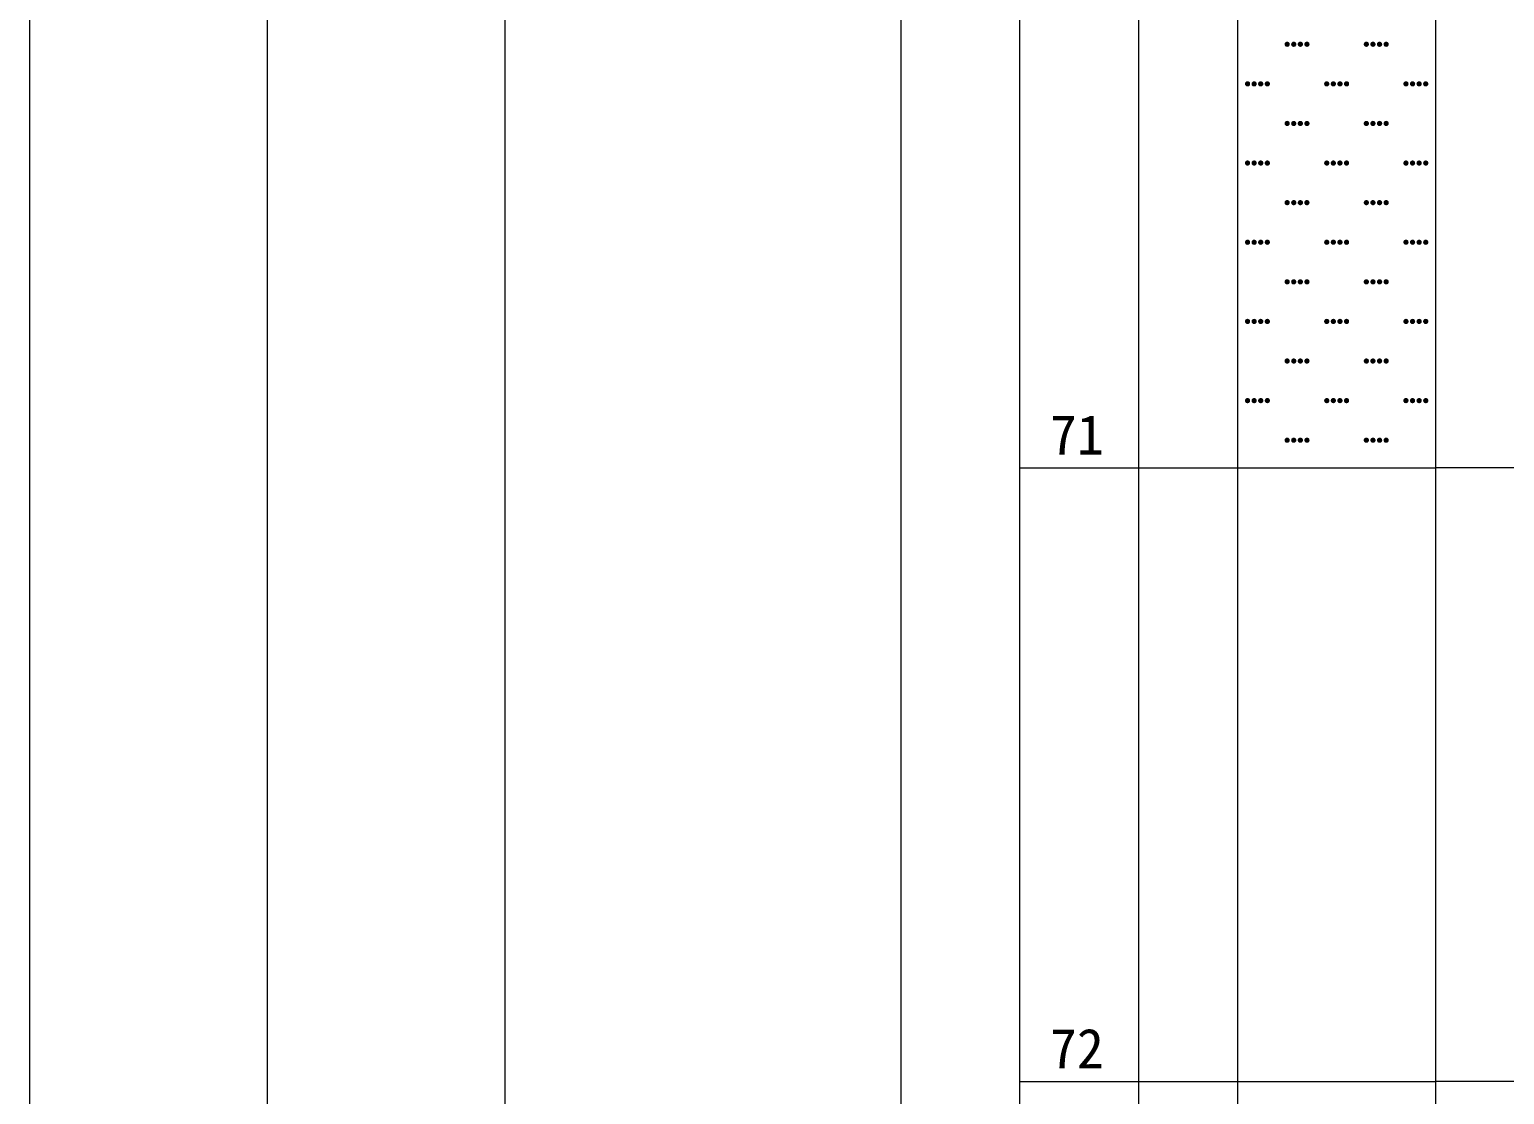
# Model space of a CAD drawing. Header units: inches. Extents: x -27 to 109, y -598 to 26.
# Drawn here: x 5.88 to 20.78, y -327.45 to -316.69 of the extents above; entities that cross this region are included whole.
import ezdxf

# ---------------------------------------------------------------- set-up
doc = ezdxf.new("R2010")
doc.units = ezdxf.units.IN
doc.header["$MEASUREMENT"] = 0
doc.layers.get('0').update_dxf_attribs({"lineweight": 0})
doc.styles.add('宋体', font='')
doc.styles.get('宋体').set_extended_font_data('宋体')

# ---------------------------------------------------------------- blocks, each defined once
blk = doc.blocks.new('lr_block_59')
at = {"true_color": 0x000000}
for points in [[(18.61, -316.843), (18.611, -316.836), (18.61, -316.829), (18.608, -316.822), (18.604, -316.817), (18.598, -316.813), (18.592, -316.81), (18.585, -316.809), (18.578, -316.81), (18.571, -316.813), (18.566, -316.817), (18.562, -316.822), (18.559, -316.829), (18.558, -316.836), (18.559, -316.843), (18.562, -316.849), (18.566, -316.854), (18.571, -316.859), (18.578, -316.861), (18.585, -316.862), (18.592, -316.861), (18.598, -316.859), (18.604, -316.854), (18.608, -316.849)], [(18.677, -316.843), (18.678, -316.836), (18.677, -316.829), (18.674, -316.822), (18.67, -316.817), (18.665, -316.813), (18.658, -316.81), (18.651, -316.809), (18.644, -316.81), (18.638, -316.813), (18.633, -316.817), (18.628, -316.822), (18.626, -316.829), (18.625, -316.836), (18.626, -316.843), (18.628, -316.849), (18.633, -316.854), (18.638, -316.859), (18.644, -316.861), (18.651, -316.862), (18.658, -316.861), (18.665, -316.859), (18.67, -316.854), (18.674, -316.849)], [(18.744, -316.843), (18.745, -316.836), (18.744, -316.829), (18.741, -316.822), (18.737, -316.817), (18.731, -316.813), (18.725, -316.81), (18.718, -316.809), (18.711, -316.81), (18.705, -316.813), (18.699, -316.817), (18.695, -316.822), (18.692, -316.829), (18.691, -316.836), (18.692, -316.843), (18.695, -316.849), (18.699, -316.854), (18.705, -316.859), (18.711, -316.861), (18.718, -316.862), (18.725, -316.861), (18.731, -316.859), (18.737, -316.854), (18.741, -316.849)], [(18.81, -316.843), (18.811, -316.836), (18.81, -316.829), (18.808, -316.822), (18.804, -316.817), (18.798, -316.813), (18.792, -316.81), (18.785, -316.809), (18.778, -316.81), (18.771, -316.813), (18.766, -316.817), (18.762, -316.822), (18.759, -316.829), (18.758, -316.836), (18.759, -316.843), (18.762, -316.849), (18.766, -316.854), (18.771, -316.859), (18.778, -316.861), (18.785, -316.862), (18.792, -316.861), (18.798, -316.859), (18.804, -316.854), (18.808, -316.849)], [(19.41, -316.843), (19.411, -316.836), (19.41, -316.829), (19.408, -316.822), (19.404, -316.817), (19.398, -316.813), (19.392, -316.81), (19.385, -316.809), (19.378, -316.81), (19.371, -316.813), (19.366, -316.817), (19.362, -316.822), (19.359, -316.829), (19.358, -316.836), (19.359, -316.843), (19.362, -316.849), (19.366, -316.854), (19.371, -316.859), (19.378, -316.861), (19.385, -316.862), (19.392, -316.861), (19.398, -316.859), (19.404, -316.854), (19.408, -316.849)], [(19.477, -316.843), (19.478, -316.836), (19.477, -316.829), (19.474, -316.822), (19.47, -316.817), (19.465, -316.813), (19.458, -316.81), (19.451, -316.809), (19.444, -316.81), (19.438, -316.813), (19.433, -316.817), (19.428, -316.822), (19.426, -316.829), (19.425, -316.836), (19.426, -316.843), (19.428, -316.849), (19.433, -316.854), (19.438, -316.859), (19.444, -316.861), (19.451, -316.862), (19.458, -316.861), (19.465, -316.859), (19.47, -316.854), (19.474, -316.849)], [(19.544, -316.843), (19.545, -316.836), (19.544, -316.829), (19.541, -316.822), (19.537, -316.817), (19.531, -316.813), (19.525, -316.81), (19.518, -316.809), (19.511, -316.81), (19.505, -316.813), (19.499, -316.817), (19.495, -316.822), (19.492, -316.829), (19.491, -316.836), (19.492, -316.843), (19.495, -316.849), (19.499, -316.854), (19.505, -316.859), (19.511, -316.861), (19.518, -316.862), (19.525, -316.861), (19.531, -316.859), (19.537, -316.854), (19.541, -316.849)], [(19.61, -316.843), (19.611, -316.836), (19.61, -316.829), (19.608, -316.822), (19.604, -316.817), (19.598, -316.813), (19.592, -316.81), (19.585, -316.809), (19.578, -316.81), (19.571, -316.813), (19.566, -316.817), (19.562, -316.822), (19.559, -316.829), (19.558, -316.836), (19.559, -316.843), (19.562, -316.849), (19.566, -316.854), (19.571, -316.859), (19.578, -316.861), (19.585, -316.862), (19.592, -316.861), (19.598, -316.859), (19.604, -316.854), (19.608, -316.849)], [(18.21, -317.243), (18.211, -317.236), (18.21, -317.229), (18.208, -317.222), (18.204, -317.217), (18.198, -317.213), (18.192, -317.21), (18.185, -317.209), (18.178, -317.21), (18.171, -317.213), (18.166, -317.217), (18.162, -317.222), (18.159, -317.229), (18.158, -317.236), (18.159, -317.243), (18.162, -317.249), (18.166, -317.254), (18.171, -317.259), (18.178, -317.261), (18.185, -317.262), (18.192, -317.261), (18.198, -317.259), (18.204, -317.254), (18.208, -317.249)], [(18.277, -317.243), (18.278, -317.236), (18.277, -317.229), (18.274, -317.222), (18.27, -317.217), (18.265, -317.213), (18.258, -317.21), (18.251, -317.209), (18.244, -317.21), (18.238, -317.213), (18.233, -317.217), (18.228, -317.222), (18.226, -317.229), (18.225, -317.236), (18.226, -317.243), (18.228, -317.249), (18.233, -317.254), (18.238, -317.259), (18.244, -317.261), (18.251, -317.262), (18.258, -317.261), (18.265, -317.259), (18.27, -317.254), (18.274, -317.249)], [(18.344, -317.243), (18.345, -317.236), (18.344, -317.229), (18.341, -317.222), (18.337, -317.217), (18.331, -317.213), (18.325, -317.21), (18.318, -317.209), (18.311, -317.21), (18.305, -317.213), (18.299, -317.217), (18.295, -317.222), (18.292, -317.229), (18.291, -317.236), (18.292, -317.243), (18.295, -317.249), (18.299, -317.254), (18.305, -317.259), (18.311, -317.261), (18.318, -317.262), (18.325, -317.261), (18.331, -317.259), (18.337, -317.254), (18.341, -317.249)], [(18.41, -317.243), (18.411, -317.236), (18.41, -317.229), (18.408, -317.222), (18.404, -317.217), (18.398, -317.213), (18.392, -317.21), (18.385, -317.209), (18.378, -317.21), (18.371, -317.213), (18.366, -317.217), (18.362, -317.222), (18.359, -317.229), (18.358, -317.236), (18.359, -317.243), (18.362, -317.249), (18.366, -317.254), (18.371, -317.259), (18.378, -317.261), (18.385, -317.262), (18.392, -317.261), (18.398, -317.259), (18.404, -317.254), (18.408, -317.249)], [(19.01, -317.243), (19.011, -317.236), (19.01, -317.229), (19.008, -317.222), (19.004, -317.217), (18.998, -317.213), (18.992, -317.21), (18.985, -317.209), (18.978, -317.21), (18.971, -317.213), (18.966, -317.217), (18.962, -317.222), (18.959, -317.229), (18.958, -317.236), (18.959, -317.243), (18.962, -317.249), (18.966, -317.254), (18.971, -317.259), (18.978, -317.261), (18.985, -317.262), (18.992, -317.261), (18.998, -317.259), (19.004, -317.254), (19.008, -317.249)], [(19.077, -317.243), (19.078, -317.236), (19.077, -317.229), (19.074, -317.222), (19.07, -317.217), (19.065, -317.213), (19.058, -317.21), (19.051, -317.209), (19.044, -317.21), (19.038, -317.213), (19.033, -317.217), (19.028, -317.222), (19.026, -317.229), (19.025, -317.236), (19.026, -317.243), (19.028, -317.249), (19.033, -317.254), (19.038, -317.259), (19.044, -317.261), (19.051, -317.262), (19.058, -317.261), (19.065, -317.259), (19.07, -317.254), (19.074, -317.249)], [(19.144, -317.243), (19.145, -317.236), (19.144, -317.229), (19.141, -317.222), (19.137, -317.217), (19.131, -317.213), (19.125, -317.21), (19.118, -317.209), (19.111, -317.21), (19.105, -317.213), (19.099, -317.217), (19.095, -317.222), (19.092, -317.229), (19.091, -317.236), (19.092, -317.243), (19.095, -317.249), (19.099, -317.254), (19.105, -317.259), (19.111, -317.261), (19.118, -317.262), (19.125, -317.261), (19.131, -317.259), (19.137, -317.254), (19.141, -317.249)], [(19.21, -317.243), (19.211, -317.236), (19.21, -317.229), (19.208, -317.222), (19.204, -317.217), (19.198, -317.213), (19.192, -317.21), (19.185, -317.209), (19.178, -317.21), (19.171, -317.213), (19.166, -317.217), (19.162, -317.222), (19.159, -317.229), (19.158, -317.236), (19.159, -317.243), (19.162, -317.249), (19.166, -317.254), (19.171, -317.259), (19.178, -317.261), (19.185, -317.262), (19.192, -317.261), (19.198, -317.259), (19.204, -317.254), (19.208, -317.249)], [(19.81, -317.243), (19.811, -317.236), (19.81, -317.229), (19.808, -317.222), (19.804, -317.217), (19.798, -317.213), (19.792, -317.21), (19.785, -317.209), (19.778, -317.21), (19.771, -317.213), (19.766, -317.217), (19.762, -317.222), (19.759, -317.229), (19.758, -317.236), (19.759, -317.243), (19.762, -317.249), (19.766, -317.254), (19.771, -317.259), (19.778, -317.261), (19.785, -317.262), (19.792, -317.261), (19.798, -317.259), (19.804, -317.254), (19.808, -317.249)], [(19.877, -317.243), (19.878, -317.236), (19.877, -317.229), (19.874, -317.222), (19.87, -317.217), (19.865, -317.213), (19.858, -317.21), (19.851, -317.209), (19.844, -317.21), (19.838, -317.213), (19.833, -317.217), (19.828, -317.222), (19.826, -317.229), (19.825, -317.236), (19.826, -317.243), (19.828, -317.249), (19.833, -317.254), (19.838, -317.259), (19.844, -317.261), (19.851, -317.262), (19.858, -317.261), (19.865, -317.259), (19.87, -317.254), (19.874, -317.249)], [(19.944, -317.243), (19.945, -317.236), (19.944, -317.229), (19.941, -317.222), (19.937, -317.217), (19.931, -317.213), (19.925, -317.21), (19.918, -317.209), (19.911, -317.21), (19.905, -317.213), (19.899, -317.217), (19.895, -317.222), (19.892, -317.229), (19.891, -317.236), (19.892, -317.243), (19.895, -317.249), (19.899, -317.254), (19.905, -317.259), (19.911, -317.261), (19.918, -317.262), (19.925, -317.261), (19.931, -317.259), (19.937, -317.254), (19.941, -317.249)], [(20.01, -317.243), (20.011, -317.236), (20.01, -317.229), (20.008, -317.222), (20.004, -317.217), (19.998, -317.213), (19.992, -317.21), (19.985, -317.209), (19.978, -317.21), (19.971, -317.213), (19.966, -317.217), (19.962, -317.222), (19.959, -317.229), (19.958, -317.236), (19.959, -317.243), (19.962, -317.249), (19.966, -317.254), (19.971, -317.259), (19.978, -317.261), (19.985, -317.262), (19.992, -317.261), (19.998, -317.259), (20.004, -317.254), (20.008, -317.249)], [(18.61, -317.643), (18.611, -317.636), (18.61, -317.629), (18.608, -317.622), (18.604, -317.617), (18.598, -317.613), (18.592, -317.61), (18.585, -317.609), (18.578, -317.61), (18.571, -317.613), (18.566, -317.617), (18.562, -317.622), (18.559, -317.629), (18.558, -317.636), (18.559, -317.643), (18.562, -317.649), (18.566, -317.654), (18.571, -317.659), (18.578, -317.661), (18.585, -317.662), (18.592, -317.661), (18.598, -317.659), (18.604, -317.654), (18.608, -317.649)], [(18.677, -317.643), (18.678, -317.636), (18.677, -317.629), (18.674, -317.622), (18.67, -317.617), (18.665, -317.613), (18.658, -317.61), (18.651, -317.609), (18.644, -317.61), (18.638, -317.613), (18.633, -317.617), (18.628, -317.622), (18.626, -317.629), (18.625, -317.636), (18.626, -317.643), (18.628, -317.649), (18.633, -317.654), (18.638, -317.659), (18.644, -317.661), (18.651, -317.662), (18.658, -317.661), (18.665, -317.659), (18.67, -317.654), (18.674, -317.649)], [(18.744, -317.643), (18.745, -317.636), (18.744, -317.629), (18.741, -317.622), (18.737, -317.617), (18.731, -317.613), (18.725, -317.61), (18.718, -317.609), (18.711, -317.61), (18.705, -317.613), (18.699, -317.617), (18.695, -317.622), (18.692, -317.629), (18.691, -317.636), (18.692, -317.643), (18.695, -317.649), (18.699, -317.654), (18.705, -317.659), (18.711, -317.661), (18.718, -317.662), (18.725, -317.661), (18.731, -317.659), (18.737, -317.654), (18.741, -317.649)], [(18.81, -317.643), (18.811, -317.636), (18.81, -317.629), (18.808, -317.622), (18.804, -317.617), (18.798, -317.613), (18.792, -317.61), (18.785, -317.609), (18.778, -317.61), (18.771, -317.613), (18.766, -317.617), (18.762, -317.622), (18.759, -317.629), (18.758, -317.636), (18.759, -317.643), (18.762, -317.649), (18.766, -317.654), (18.771, -317.659), (18.778, -317.661), (18.785, -317.662), (18.792, -317.661), (18.798, -317.659), (18.804, -317.654), (18.808, -317.649)], [(19.41, -317.643), (19.411, -317.636), (19.41, -317.629), (19.408, -317.622), (19.404, -317.617), (19.398, -317.613), (19.392, -317.61), (19.385, -317.609), (19.378, -317.61), (19.371, -317.613), (19.366, -317.617), (19.362, -317.622), (19.359, -317.629), (19.358, -317.636), (19.359, -317.643), (19.362, -317.649), (19.366, -317.654), (19.371, -317.659), (19.378, -317.661), (19.385, -317.662), (19.392, -317.661), (19.398, -317.659), (19.404, -317.654), (19.408, -317.649)], [(19.477, -317.643), (19.478, -317.636), (19.477, -317.629), (19.474, -317.622), (19.47, -317.617), (19.465, -317.613), (19.458, -317.61), (19.451, -317.609), (19.444, -317.61), (19.438, -317.613), (19.433, -317.617), (19.428, -317.622), (19.426, -317.629), (19.425, -317.636), (19.426, -317.643), (19.428, -317.649), (19.433, -317.654), (19.438, -317.659), (19.444, -317.661), (19.451, -317.662), (19.458, -317.661), (19.465, -317.659), (19.47, -317.654), (19.474, -317.649)], [(19.544, -317.643), (19.545, -317.636), (19.544, -317.629), (19.541, -317.622), (19.537, -317.617), (19.531, -317.613), (19.525, -317.61), (19.518, -317.609), (19.511, -317.61), (19.505, -317.613), (19.499, -317.617), (19.495, -317.622), (19.492, -317.629), (19.491, -317.636), (19.492, -317.643), (19.495, -317.649), (19.499, -317.654), (19.505, -317.659), (19.511, -317.661), (19.518, -317.662), (19.525, -317.661), (19.531, -317.659), (19.537, -317.654), (19.541, -317.649)], [(19.61, -317.643), (19.611, -317.636), (19.61, -317.629), (19.608, -317.622), (19.604, -317.617), (19.598, -317.613), (19.592, -317.61), (19.585, -317.609), (19.578, -317.61), (19.571, -317.613), (19.566, -317.617), (19.562, -317.622), (19.559, -317.629), (19.558, -317.636), (19.559, -317.643), (19.562, -317.649), (19.566, -317.654), (19.571, -317.659), (19.578, -317.661), (19.585, -317.662), (19.592, -317.661), (19.598, -317.659), (19.604, -317.654), (19.608, -317.649)], [(18.21, -318.043), (18.211, -318.036), (18.21, -318.029), (18.208, -318.022), (18.204, -318.017), (18.198, -318.013), (18.192, -318.01), (18.185, -318.009), (18.178, -318.01), (18.171, -318.013), (18.166, -318.017), (18.162, -318.022), (18.159, -318.029), (18.158, -318.036), (18.159, -318.043), (18.162, -318.049), (18.166, -318.054), (18.171, -318.059), (18.178, -318.061), (18.185, -318.062), (18.192, -318.061), (18.198, -318.059), (18.204, -318.054), (18.208, -318.049)], [(18.277, -318.043), (18.278, -318.036), (18.277, -318.029), (18.274, -318.022), (18.27, -318.017), (18.265, -318.013), (18.258, -318.01), (18.251, -318.009), (18.244, -318.01), (18.238, -318.013), (18.233, -318.017), (18.228, -318.022), (18.226, -318.029), (18.225, -318.036), (18.226, -318.043), (18.228, -318.049), (18.233, -318.054), (18.238, -318.059), (18.244, -318.061), (18.251, -318.062), (18.258, -318.061), (18.265, -318.059), (18.27, -318.054), (18.274, -318.049)], [(18.344, -318.043), (18.345, -318.036), (18.344, -318.029), (18.341, -318.022), (18.337, -318.017), (18.331, -318.013), (18.325, -318.01), (18.318, -318.009), (18.311, -318.01), (18.305, -318.013), (18.299, -318.017), (18.295, -318.022), (18.292, -318.029), (18.291, -318.036), (18.292, -318.043), (18.295, -318.049), (18.299, -318.054), (18.305, -318.059), (18.311, -318.061), (18.318, -318.062), (18.325, -318.061), (18.331, -318.059), (18.337, -318.054), (18.341, -318.049)], [(18.41, -318.043), (18.411, -318.036), (18.41, -318.029), (18.408, -318.022), (18.404, -318.017), (18.398, -318.013), (18.392, -318.01), (18.385, -318.009), (18.378, -318.01), (18.371, -318.013), (18.366, -318.017), (18.362, -318.022), (18.359, -318.029), (18.358, -318.036), (18.359, -318.043), (18.362, -318.049), (18.366, -318.054), (18.371, -318.059), (18.378, -318.061), (18.385, -318.062), (18.392, -318.061), (18.398, -318.059), (18.404, -318.054), (18.408, -318.049)], [(19.01, -318.043), (19.011, -318.036), (19.01, -318.029), (19.008, -318.022), (19.004, -318.017), (18.998, -318.013), (18.992, -318.01), (18.985, -318.009), (18.978, -318.01), (18.971, -318.013), (18.966, -318.017), (18.962, -318.022), (18.959, -318.029), (18.958, -318.036), (18.959, -318.043), (18.962, -318.049), (18.966, -318.054), (18.971, -318.059), (18.978, -318.061), (18.985, -318.062), (18.992, -318.061), (18.998, -318.059), (19.004, -318.054), (19.008, -318.049)], [(19.077, -318.043), (19.078, -318.036), (19.077, -318.029), (19.074, -318.022), (19.07, -318.017), (19.065, -318.013), (19.058, -318.01), (19.051, -318.009), (19.044, -318.01), (19.038, -318.013), (19.033, -318.017), (19.028, -318.022), (19.026, -318.029), (19.025, -318.036), (19.026, -318.043), (19.028, -318.049), (19.033, -318.054), (19.038, -318.059), (19.044, -318.061), (19.051, -318.062), (19.058, -318.061), (19.065, -318.059), (19.07, -318.054), (19.074, -318.049)], [(19.144, -318.043), (19.145, -318.036), (19.144, -318.029), (19.141, -318.022), (19.137, -318.017), (19.131, -318.013), (19.125, -318.01), (19.118, -318.009), (19.111, -318.01), (19.105, -318.013), (19.099, -318.017), (19.095, -318.022), (19.092, -318.029), (19.091, -318.036), (19.092, -318.043), (19.095, -318.049), (19.099, -318.054), (19.105, -318.059), (19.111, -318.061), (19.118, -318.062), (19.125, -318.061), (19.131, -318.059), (19.137, -318.054), (19.141, -318.049)], [(19.21, -318.043), (19.211, -318.036), (19.21, -318.029), (19.208, -318.022), (19.204, -318.017), (19.198, -318.013), (19.192, -318.01), (19.185, -318.009), (19.178, -318.01), (19.171, -318.013), (19.166, -318.017), (19.162, -318.022), (19.159, -318.029), (19.158, -318.036), (19.159, -318.043), (19.162, -318.049), (19.166, -318.054), (19.171, -318.059), (19.178, -318.061), (19.185, -318.062), (19.192, -318.061), (19.198, -318.059), (19.204, -318.054), (19.208, -318.049)], [(19.81, -318.043), (19.811, -318.036), (19.81, -318.029), (19.808, -318.022), (19.804, -318.017), (19.798, -318.013), (19.792, -318.01), (19.785, -318.009), (19.778, -318.01), (19.771, -318.013), (19.766, -318.017), (19.762, -318.022), (19.759, -318.029), (19.758, -318.036), (19.759, -318.043), (19.762, -318.049), (19.766, -318.054), (19.771, -318.059), (19.778, -318.061), (19.785, -318.062), (19.792, -318.061), (19.798, -318.059), (19.804, -318.054), (19.808, -318.049)], [(19.877, -318.043), (19.878, -318.036), (19.877, -318.029), (19.874, -318.022), (19.87, -318.017), (19.865, -318.013), (19.858, -318.01), (19.851, -318.009), (19.844, -318.01), (19.838, -318.013), (19.833, -318.017), (19.828, -318.022), (19.826, -318.029), (19.825, -318.036), (19.826, -318.043), (19.828, -318.049), (19.833, -318.054), (19.838, -318.059), (19.844, -318.061), (19.851, -318.062), (19.858, -318.061), (19.865, -318.059), (19.87, -318.054), (19.874, -318.049)], [(19.944, -318.043), (19.945, -318.036), (19.944, -318.029), (19.941, -318.022), (19.937, -318.017), (19.931, -318.013), (19.925, -318.01), (19.918, -318.009), (19.911, -318.01), (19.905, -318.013), (19.899, -318.017), (19.895, -318.022), (19.892, -318.029), (19.891, -318.036), (19.892, -318.043), (19.895, -318.049), (19.899, -318.054), (19.905, -318.059), (19.911, -318.061), (19.918, -318.062), (19.925, -318.061), (19.931, -318.059), (19.937, -318.054), (19.941, -318.049)], [(20.01, -318.043), (20.011, -318.036), (20.01, -318.029), (20.008, -318.022), (20.004, -318.017), (19.998, -318.013), (19.992, -318.01), (19.985, -318.009), (19.978, -318.01), (19.971, -318.013), (19.966, -318.017), (19.962, -318.022), (19.959, -318.029), (19.958, -318.036), (19.959, -318.043), (19.962, -318.049), (19.966, -318.054), (19.971, -318.059), (19.978, -318.061), (19.985, -318.062), (19.992, -318.061), (19.998, -318.059), (20.004, -318.054), (20.008, -318.049)], [(18.61, -318.443), (18.611, -318.436), (18.61, -318.429), (18.608, -318.422), (18.604, -318.417), (18.598, -318.413), (18.592, -318.41), (18.585, -318.409), (18.578, -318.41), (18.571, -318.413), (18.566, -318.417), (18.562, -318.422), (18.559, -318.429), (18.558, -318.436), (18.559, -318.443), (18.562, -318.449), (18.566, -318.454), (18.571, -318.459), (18.578, -318.461), (18.585, -318.462), (18.592, -318.461), (18.598, -318.459), (18.604, -318.454), (18.608, -318.449)], [(18.677, -318.443), (18.678, -318.436), (18.677, -318.429), (18.674, -318.422), (18.67, -318.417), (18.665, -318.413), (18.658, -318.41), (18.651, -318.409), (18.644, -318.41), (18.638, -318.413), (18.633, -318.417), (18.628, -318.422), (18.626, -318.429), (18.625, -318.436), (18.626, -318.443), (18.628, -318.449), (18.633, -318.454), (18.638, -318.459), (18.644, -318.461), (18.651, -318.462), (18.658, -318.461), (18.665, -318.459), (18.67, -318.454), (18.674, -318.449)], [(18.744, -318.443), (18.745, -318.436), (18.744, -318.429), (18.741, -318.422), (18.737, -318.417), (18.731, -318.413), (18.725, -318.41), (18.718, -318.409), (18.711, -318.41), (18.705, -318.413), (18.699, -318.417), (18.695, -318.422), (18.692, -318.429), (18.691, -318.436), (18.692, -318.443), (18.695, -318.449), (18.699, -318.454), (18.705, -318.459), (18.711, -318.461), (18.718, -318.462), (18.725, -318.461), (18.731, -318.459), (18.737, -318.454), (18.741, -318.449)], [(18.81, -318.443), (18.811, -318.436), (18.81, -318.429), (18.808, -318.422), (18.804, -318.417), (18.798, -318.413), (18.792, -318.41), (18.785, -318.409), (18.778, -318.41), (18.771, -318.413), (18.766, -318.417), (18.762, -318.422), (18.759, -318.429), (18.758, -318.436), (18.759, -318.443), (18.762, -318.449), (18.766, -318.454), (18.771, -318.459), (18.778, -318.461), (18.785, -318.462), (18.792, -318.461), (18.798, -318.459), (18.804, -318.454), (18.808, -318.449)], [(19.41, -318.443), (19.411, -318.436), (19.41, -318.429), (19.408, -318.422), (19.404, -318.417), (19.398, -318.413), (19.392, -318.41), (19.385, -318.409), (19.378, -318.41), (19.371, -318.413), (19.366, -318.417), (19.362, -318.422), (19.359, -318.429), (19.358, -318.436), (19.359, -318.443), (19.362, -318.449), (19.366, -318.454), (19.371, -318.459), (19.378, -318.461), (19.385, -318.462), (19.392, -318.461), (19.398, -318.459), (19.404, -318.454), (19.408, -318.449)], [(19.477, -318.443), (19.478, -318.436), (19.477, -318.429), (19.474, -318.422), (19.47, -318.417), (19.465, -318.413), (19.458, -318.41), (19.451, -318.409), (19.444, -318.41), (19.438, -318.413), (19.433, -318.417), (19.428, -318.422), (19.426, -318.429), (19.425, -318.436), (19.426, -318.443), (19.428, -318.449), (19.433, -318.454), (19.438, -318.459), (19.444, -318.461), (19.451, -318.462), (19.458, -318.461), (19.465, -318.459), (19.47, -318.454), (19.474, -318.449)], [(19.544, -318.443), (19.545, -318.436), (19.544, -318.429), (19.541, -318.422), (19.537, -318.417), (19.531, -318.413), (19.525, -318.41), (19.518, -318.409), (19.511, -318.41), (19.505, -318.413), (19.499, -318.417), (19.495, -318.422), (19.492, -318.429), (19.491, -318.436), (19.492, -318.443), (19.495, -318.449), (19.499, -318.454), (19.505, -318.459), (19.511, -318.461), (19.518, -318.462), (19.525, -318.461), (19.531, -318.459), (19.537, -318.454), (19.541, -318.449)], [(19.61, -318.443), (19.611, -318.436), (19.61, -318.429), (19.608, -318.422), (19.604, -318.417), (19.598, -318.413), (19.592, -318.41), (19.585, -318.409), (19.578, -318.41), (19.571, -318.413), (19.566, -318.417), (19.562, -318.422), (19.559, -318.429), (19.558, -318.436), (19.559, -318.443), (19.562, -318.449), (19.566, -318.454), (19.571, -318.459), (19.578, -318.461), (19.585, -318.462), (19.592, -318.461), (19.598, -318.459), (19.604, -318.454), (19.608, -318.449)], [(18.21, -318.843), (18.211, -318.836), (18.21, -318.829), (18.208, -318.822), (18.204, -318.817), (18.198, -318.813), (18.192, -318.81), (18.185, -318.809), (18.178, -318.81), (18.171, -318.813), (18.166, -318.817), (18.162, -318.822), (18.159, -318.829), (18.158, -318.836), (18.159, -318.843), (18.162, -318.849), (18.166, -318.854), (18.171, -318.859), (18.178, -318.861), (18.185, -318.862), (18.192, -318.861), (18.198, -318.859), (18.204, -318.854), (18.208, -318.849)], [(18.277, -318.843), (18.278, -318.836), (18.277, -318.829), (18.274, -318.822), (18.27, -318.817), (18.265, -318.813), (18.258, -318.81), (18.251, -318.809), (18.244, -318.81), (18.238, -318.813), (18.233, -318.817), (18.228, -318.822), (18.226, -318.829), (18.225, -318.836), (18.226, -318.843), (18.228, -318.849), (18.233, -318.854), (18.238, -318.859), (18.244, -318.861), (18.251, -318.862), (18.258, -318.861), (18.265, -318.859), (18.27, -318.854), (18.274, -318.849)], [(18.344, -318.843), (18.345, -318.836), (18.344, -318.829), (18.341, -318.822), (18.337, -318.817), (18.331, -318.813), (18.325, -318.81), (18.318, -318.809), (18.311, -318.81), (18.305, -318.813), (18.299, -318.817), (18.295, -318.822), (18.292, -318.829), (18.291, -318.836), (18.292, -318.843), (18.295, -318.849), (18.299, -318.854), (18.305, -318.859), (18.311, -318.861), (18.318, -318.862), (18.325, -318.861), (18.331, -318.859), (18.337, -318.854), (18.341, -318.849)], [(18.41, -318.843), (18.411, -318.836), (18.41, -318.829), (18.408, -318.822), (18.404, -318.817), (18.398, -318.813), (18.392, -318.81), (18.385, -318.809), (18.378, -318.81), (18.371, -318.813), (18.366, -318.817), (18.362, -318.822), (18.359, -318.829), (18.358, -318.836), (18.359, -318.843), (18.362, -318.849), (18.366, -318.854), (18.371, -318.859), (18.378, -318.861), (18.385, -318.862), (18.392, -318.861), (18.398, -318.859), (18.404, -318.854), (18.408, -318.849)], [(19.01, -318.843), (19.011, -318.836), (19.01, -318.829), (19.008, -318.822), (19.004, -318.817), (18.998, -318.813), (18.992, -318.81), (18.985, -318.809), (18.978, -318.81), (18.971, -318.813), (18.966, -318.817), (18.962, -318.822), (18.959, -318.829), (18.958, -318.836), (18.959, -318.843), (18.962, -318.849), (18.966, -318.854), (18.971, -318.859), (18.978, -318.861), (18.985, -318.862), (18.992, -318.861), (18.998, -318.859), (19.004, -318.854), (19.008, -318.849)], [(19.077, -318.843), (19.078, -318.836), (19.077, -318.829), (19.074, -318.822), (19.07, -318.817), (19.065, -318.813), (19.058, -318.81), (19.051, -318.809), (19.044, -318.81), (19.038, -318.813), (19.033, -318.817), (19.028, -318.822), (19.026, -318.829), (19.025, -318.836), (19.026, -318.843), (19.028, -318.849), (19.033, -318.854), (19.038, -318.859), (19.044, -318.861), (19.051, -318.862), (19.058, -318.861), (19.065, -318.859), (19.07, -318.854), (19.074, -318.849)], [(19.144, -318.843), (19.145, -318.836), (19.144, -318.829), (19.141, -318.822), (19.137, -318.817), (19.131, -318.813), (19.125, -318.81), (19.118, -318.809), (19.111, -318.81), (19.105, -318.813), (19.099, -318.817), (19.095, -318.822), (19.092, -318.829), (19.091, -318.836), (19.092, -318.843), (19.095, -318.849), (19.099, -318.854), (19.105, -318.859), (19.111, -318.861), (19.118, -318.862), (19.125, -318.861), (19.131, -318.859), (19.137, -318.854), (19.141, -318.849)], [(19.21, -318.843), (19.211, -318.836), (19.21, -318.829), (19.208, -318.822), (19.204, -318.817), (19.198, -318.813), (19.192, -318.81), (19.185, -318.809), (19.178, -318.81), (19.171, -318.813), (19.166, -318.817), (19.162, -318.822), (19.159, -318.829), (19.158, -318.836), (19.159, -318.843), (19.162, -318.849), (19.166, -318.854), (19.171, -318.859), (19.178, -318.861), (19.185, -318.862), (19.192, -318.861), (19.198, -318.859), (19.204, -318.854), (19.208, -318.849)], [(19.81, -318.843), (19.811, -318.836), (19.81, -318.829), (19.808, -318.822), (19.804, -318.817), (19.798, -318.813), (19.792, -318.81), (19.785, -318.809), (19.778, -318.81), (19.771, -318.813), (19.766, -318.817), (19.762, -318.822), (19.759, -318.829), (19.758, -318.836), (19.759, -318.843), (19.762, -318.849), (19.766, -318.854), (19.771, -318.859), (19.778, -318.861), (19.785, -318.862), (19.792, -318.861), (19.798, -318.859), (19.804, -318.854), (19.808, -318.849)], [(19.877, -318.843), (19.878, -318.836), (19.877, -318.829), (19.874, -318.822), (19.87, -318.817), (19.865, -318.813), (19.858, -318.81), (19.851, -318.809), (19.844, -318.81), (19.838, -318.813), (19.833, -318.817), (19.828, -318.822), (19.826, -318.829), (19.825, -318.836), (19.826, -318.843), (19.828, -318.849), (19.833, -318.854), (19.838, -318.859), (19.844, -318.861), (19.851, -318.862), (19.858, -318.861), (19.865, -318.859), (19.87, -318.854), (19.874, -318.849)], [(19.944, -318.843), (19.945, -318.836), (19.944, -318.829), (19.941, -318.822), (19.937, -318.817), (19.931, -318.813), (19.925, -318.81), (19.918, -318.809), (19.911, -318.81), (19.905, -318.813), (19.899, -318.817), (19.895, -318.822), (19.892, -318.829), (19.891, -318.836), (19.892, -318.843), (19.895, -318.849), (19.899, -318.854), (19.905, -318.859), (19.911, -318.861), (19.918, -318.862), (19.925, -318.861), (19.931, -318.859), (19.937, -318.854), (19.941, -318.849)], [(20.01, -318.843), (20.011, -318.836), (20.01, -318.829), (20.008, -318.822), (20.004, -318.817), (19.998, -318.813), (19.992, -318.81), (19.985, -318.809), (19.978, -318.81), (19.971, -318.813), (19.966, -318.817), (19.962, -318.822), (19.959, -318.829), (19.958, -318.836), (19.959, -318.843), (19.962, -318.849), (19.966, -318.854), (19.971, -318.859), (19.978, -318.861), (19.985, -318.862), (19.992, -318.861), (19.998, -318.859), (20.004, -318.854), (20.008, -318.849)], [(18.61, -319.243), (18.611, -319.236), (18.61, -319.229), (18.608, -319.222), (18.604, -319.217), (18.598, -319.213), (18.592, -319.21), (18.585, -319.209), (18.578, -319.21), (18.571, -319.213), (18.566, -319.217), (18.562, -319.222), (18.559, -319.229), (18.558, -319.236), (18.559, -319.243), (18.562, -319.249), (18.566, -319.254), (18.571, -319.259), (18.578, -319.261), (18.585, -319.262), (18.592, -319.261), (18.598, -319.259), (18.604, -319.254), (18.608, -319.249)], [(18.677, -319.243), (18.678, -319.236), (18.677, -319.229), (18.674, -319.222), (18.67, -319.217), (18.665, -319.213), (18.658, -319.21), (18.651, -319.209), (18.644, -319.21), (18.638, -319.213), (18.633, -319.217), (18.628, -319.222), (18.626, -319.229), (18.625, -319.236), (18.626, -319.243), (18.628, -319.249), (18.633, -319.254), (18.638, -319.259), (18.644, -319.261), (18.651, -319.262), (18.658, -319.261), (18.665, -319.259), (18.67, -319.254), (18.674, -319.249)], [(18.744, -319.243), (18.745, -319.236), (18.744, -319.229), (18.741, -319.222), (18.737, -319.217), (18.731, -319.213), (18.725, -319.21), (18.718, -319.209), (18.711, -319.21), (18.705, -319.213), (18.699, -319.217), (18.695, -319.222), (18.692, -319.229), (18.691, -319.236), (18.692, -319.243), (18.695, -319.249), (18.699, -319.254), (18.705, -319.259), (18.711, -319.261), (18.718, -319.262), (18.725, -319.261), (18.731, -319.259), (18.737, -319.254), (18.741, -319.249)], [(18.81, -319.243), (18.811, -319.236), (18.81, -319.229), (18.808, -319.222), (18.804, -319.217), (18.798, -319.213), (18.792, -319.21), (18.785, -319.209), (18.778, -319.21), (18.771, -319.213), (18.766, -319.217), (18.762, -319.222), (18.759, -319.229), (18.758, -319.236), (18.759, -319.243), (18.762, -319.249), (18.766, -319.254), (18.771, -319.259), (18.778, -319.261), (18.785, -319.262), (18.792, -319.261), (18.798, -319.259), (18.804, -319.254), (18.808, -319.249)], [(19.41, -319.243), (19.411, -319.236), (19.41, -319.229), (19.408, -319.222), (19.404, -319.217), (19.398, -319.213), (19.392, -319.21), (19.385, -319.209), (19.378, -319.21), (19.371, -319.213), (19.366, -319.217), (19.362, -319.222), (19.359, -319.229), (19.358, -319.236), (19.359, -319.243), (19.362, -319.249), (19.366, -319.254), (19.371, -319.259), (19.378, -319.261), (19.385, -319.262), (19.392, -319.261), (19.398, -319.259), (19.404, -319.254), (19.408, -319.249)], [(19.477, -319.243), (19.478, -319.236), (19.477, -319.229), (19.474, -319.222), (19.47, -319.217), (19.465, -319.213), (19.458, -319.21), (19.451, -319.209), (19.444, -319.21), (19.438, -319.213), (19.433, -319.217), (19.428, -319.222), (19.426, -319.229), (19.425, -319.236), (19.426, -319.243), (19.428, -319.249), (19.433, -319.254), (19.438, -319.259), (19.444, -319.261), (19.451, -319.262), (19.458, -319.261), (19.465, -319.259), (19.47, -319.254), (19.474, -319.249)], [(19.544, -319.243), (19.545, -319.236), (19.544, -319.229), (19.541, -319.222), (19.537, -319.217), (19.531, -319.213), (19.525, -319.21), (19.518, -319.209), (19.511, -319.21), (19.505, -319.213), (19.499, -319.217), (19.495, -319.222), (19.492, -319.229), (19.491, -319.236), (19.492, -319.243), (19.495, -319.249), (19.499, -319.254), (19.505, -319.259), (19.511, -319.261), (19.518, -319.262), (19.525, -319.261), (19.531, -319.259), (19.537, -319.254), (19.541, -319.249)], [(19.61, -319.243), (19.611, -319.236), (19.61, -319.229), (19.608, -319.222), (19.604, -319.217), (19.598, -319.213), (19.592, -319.21), (19.585, -319.209), (19.578, -319.21), (19.571, -319.213), (19.566, -319.217), (19.562, -319.222), (19.559, -319.229), (19.558, -319.236), (19.559, -319.243), (19.562, -319.249), (19.566, -319.254), (19.571, -319.259), (19.578, -319.261), (19.585, -319.262), (19.592, -319.261), (19.598, -319.259), (19.604, -319.254), (19.608, -319.249)], [(18.21, -319.643), (18.211, -319.636), (18.21, -319.629), (18.208, -319.622), (18.204, -319.617), (18.198, -319.613), (18.192, -319.61), (18.185, -319.609), (18.178, -319.61), (18.171, -319.613), (18.166, -319.617), (18.162, -319.622), (18.159, -319.629), (18.158, -319.636), (18.159, -319.643), (18.162, -319.649), (18.166, -319.654), (18.171, -319.659), (18.178, -319.661), (18.185, -319.662), (18.192, -319.661), (18.198, -319.659), (18.204, -319.654), (18.208, -319.649)], [(18.277, -319.643), (18.278, -319.636), (18.277, -319.629), (18.274, -319.622), (18.27, -319.617), (18.265, -319.613), (18.258, -319.61), (18.251, -319.609), (18.244, -319.61), (18.238, -319.613), (18.233, -319.617), (18.228, -319.622), (18.226, -319.629), (18.225, -319.636), (18.226, -319.643), (18.228, -319.649), (18.233, -319.654), (18.238, -319.659), (18.244, -319.661), (18.251, -319.662), (18.258, -319.661), (18.265, -319.659), (18.27, -319.654), (18.274, -319.649)], [(18.344, -319.643), (18.345, -319.636), (18.344, -319.629), (18.341, -319.622), (18.337, -319.617), (18.331, -319.613), (18.325, -319.61), (18.318, -319.609), (18.311, -319.61), (18.305, -319.613), (18.299, -319.617), (18.295, -319.622), (18.292, -319.629), (18.291, -319.636), (18.292, -319.643), (18.295, -319.649), (18.299, -319.654), (18.305, -319.659), (18.311, -319.661), (18.318, -319.662), (18.325, -319.661), (18.331, -319.659), (18.337, -319.654), (18.341, -319.649)], [(18.41, -319.643), (18.411, -319.636), (18.41, -319.629), (18.408, -319.622), (18.404, -319.617), (18.398, -319.613), (18.392, -319.61), (18.385, -319.609), (18.378, -319.61), (18.371, -319.613), (18.366, -319.617), (18.362, -319.622), (18.359, -319.629), (18.358, -319.636), (18.359, -319.643), (18.362, -319.649), (18.366, -319.654), (18.371, -319.659), (18.378, -319.661), (18.385, -319.662), (18.392, -319.661), (18.398, -319.659), (18.404, -319.654), (18.408, -319.649)], [(19.01, -319.643), (19.011, -319.636), (19.01, -319.629), (19.008, -319.622), (19.004, -319.617), (18.998, -319.613), (18.992, -319.61), (18.985, -319.609), (18.978, -319.61), (18.971, -319.613), (18.966, -319.617), (18.962, -319.622), (18.959, -319.629), (18.958, -319.636), (18.959, -319.643), (18.962, -319.649), (18.966, -319.654), (18.971, -319.659), (18.978, -319.661), (18.985, -319.662), (18.992, -319.661), (18.998, -319.659), (19.004, -319.654), (19.008, -319.649)], [(19.077, -319.643), (19.078, -319.636), (19.077, -319.629), (19.074, -319.622), (19.07, -319.617), (19.065, -319.613), (19.058, -319.61), (19.051, -319.609), (19.044, -319.61), (19.038, -319.613), (19.033, -319.617), (19.028, -319.622), (19.026, -319.629), (19.025, -319.636), (19.026, -319.643), (19.028, -319.649), (19.033, -319.654), (19.038, -319.659), (19.044, -319.661), (19.051, -319.662), (19.058, -319.661), (19.065, -319.659), (19.07, -319.654), (19.074, -319.649)], [(19.144, -319.643), (19.145, -319.636), (19.144, -319.629), (19.141, -319.622), (19.137, -319.617), (19.131, -319.613), (19.125, -319.61), (19.118, -319.609), (19.111, -319.61), (19.105, -319.613), (19.099, -319.617), (19.095, -319.622), (19.092, -319.629), (19.091, -319.636), (19.092, -319.643), (19.095, -319.649), (19.099, -319.654), (19.105, -319.659), (19.111, -319.661), (19.118, -319.662), (19.125, -319.661), (19.131, -319.659), (19.137, -319.654), (19.141, -319.649)], [(19.21, -319.643), (19.211, -319.636), (19.21, -319.629), (19.208, -319.622), (19.204, -319.617), (19.198, -319.613), (19.192, -319.61), (19.185, -319.609), (19.178, -319.61), (19.171, -319.613), (19.166, -319.617), (19.162, -319.622), (19.159, -319.629), (19.158, -319.636), (19.159, -319.643), (19.162, -319.649), (19.166, -319.654), (19.171, -319.659), (19.178, -319.661), (19.185, -319.662), (19.192, -319.661), (19.198, -319.659), (19.204, -319.654), (19.208, -319.649)], [(19.81, -319.643), (19.811, -319.636), (19.81, -319.629), (19.808, -319.622), (19.804, -319.617), (19.798, -319.613), (19.792, -319.61), (19.785, -319.609), (19.778, -319.61), (19.771, -319.613), (19.766, -319.617), (19.762, -319.622), (19.759, -319.629), (19.758, -319.636), (19.759, -319.643), (19.762, -319.649), (19.766, -319.654), (19.771, -319.659), (19.778, -319.661), (19.785, -319.662), (19.792, -319.661), (19.798, -319.659), (19.804, -319.654), (19.808, -319.649)], [(19.877, -319.643), (19.878, -319.636), (19.877, -319.629), (19.874, -319.622), (19.87, -319.617), (19.865, -319.613), (19.858, -319.61), (19.851, -319.609), (19.844, -319.61), (19.838, -319.613), (19.833, -319.617), (19.828, -319.622), (19.826, -319.629), (19.825, -319.636), (19.826, -319.643), (19.828, -319.649), (19.833, -319.654), (19.838, -319.659), (19.844, -319.661), (19.851, -319.662), (19.858, -319.661), (19.865, -319.659), (19.87, -319.654), (19.874, -319.649)], [(19.944, -319.643), (19.945, -319.636), (19.944, -319.629), (19.941, -319.622), (19.937, -319.617), (19.931, -319.613), (19.925, -319.61), (19.918, -319.609), (19.911, -319.61), (19.905, -319.613), (19.899, -319.617), (19.895, -319.622), (19.892, -319.629), (19.891, -319.636), (19.892, -319.643), (19.895, -319.649), (19.899, -319.654), (19.905, -319.659), (19.911, -319.661), (19.918, -319.662), (19.925, -319.661), (19.931, -319.659), (19.937, -319.654), (19.941, -319.649)], [(20.01, -319.643), (20.011, -319.636), (20.01, -319.629), (20.008, -319.622), (20.004, -319.617), (19.998, -319.613), (19.992, -319.61), (19.985, -319.609), (19.978, -319.61), (19.971, -319.613), (19.966, -319.617), (19.962, -319.622), (19.959, -319.629), (19.958, -319.636), (19.959, -319.643), (19.962, -319.649), (19.966, -319.654), (19.971, -319.659), (19.978, -319.661), (19.985, -319.662), (19.992, -319.661), (19.998, -319.659), (20.004, -319.654), (20.008, -319.649)], [(18.61, -320.043), (18.611, -320.036), (18.61, -320.029), (18.608, -320.022), (18.604, -320.017), (18.598, -320.013), (18.592, -320.01), (18.585, -320.009), (18.578, -320.01), (18.571, -320.013), (18.566, -320.017), (18.562, -320.022), (18.559, -320.029), (18.558, -320.036), (18.559, -320.043), (18.562, -320.049), (18.566, -320.054), (18.571, -320.059), (18.578, -320.061), (18.585, -320.062), (18.592, -320.061), (18.598, -320.059), (18.604, -320.054), (18.608, -320.049)], [(18.677, -320.043), (18.678, -320.036), (18.677, -320.029), (18.674, -320.022), (18.67, -320.017), (18.665, -320.013), (18.658, -320.01), (18.651, -320.009), (18.644, -320.01), (18.638, -320.013), (18.633, -320.017), (18.628, -320.022), (18.626, -320.029), (18.625, -320.036), (18.626, -320.043), (18.628, -320.049), (18.633, -320.054), (18.638, -320.059), (18.644, -320.061), (18.651, -320.062), (18.658, -320.061), (18.665, -320.059), (18.67, -320.054), (18.674, -320.049)], [(18.744, -320.043), (18.745, -320.036), (18.744, -320.029), (18.741, -320.022), (18.737, -320.017), (18.731, -320.013), (18.725, -320.01), (18.718, -320.009), (18.711, -320.01), (18.705, -320.013), (18.699, -320.017), (18.695, -320.022), (18.692, -320.029), (18.691, -320.036), (18.692, -320.043), (18.695, -320.049), (18.699, -320.054), (18.705, -320.059), (18.711, -320.061), (18.718, -320.062), (18.725, -320.061), (18.731, -320.059), (18.737, -320.054), (18.741, -320.049)], [(18.81, -320.043), (18.811, -320.036), (18.81, -320.029), (18.808, -320.022), (18.804, -320.017), (18.798, -320.013), (18.792, -320.01), (18.785, -320.009), (18.778, -320.01), (18.771, -320.013), (18.766, -320.017), (18.762, -320.022), (18.759, -320.029), (18.758, -320.036), (18.759, -320.043), (18.762, -320.049), (18.766, -320.054), (18.771, -320.059), (18.778, -320.061), (18.785, -320.062), (18.792, -320.061), (18.798, -320.059), (18.804, -320.054), (18.808, -320.049)], [(19.41, -320.043), (19.411, -320.036), (19.41, -320.029), (19.408, -320.022), (19.404, -320.017), (19.398, -320.013), (19.392, -320.01), (19.385, -320.009), (19.378, -320.01), (19.371, -320.013), (19.366, -320.017), (19.362, -320.022), (19.359, -320.029), (19.358, -320.036), (19.359, -320.043), (19.362, -320.049), (19.366, -320.054), (19.371, -320.059), (19.378, -320.061), (19.385, -320.062), (19.392, -320.061), (19.398, -320.059), (19.404, -320.054), (19.408, -320.049)], [(19.477, -320.043), (19.478, -320.036), (19.477, -320.029), (19.474, -320.022), (19.47, -320.017), (19.465, -320.013), (19.458, -320.01), (19.451, -320.009), (19.444, -320.01), (19.438, -320.013), (19.433, -320.017), (19.428, -320.022), (19.426, -320.029), (19.425, -320.036), (19.426, -320.043), (19.428, -320.049), (19.433, -320.054), (19.438, -320.059), (19.444, -320.061), (19.451, -320.062), (19.458, -320.061), (19.465, -320.059), (19.47, -320.054), (19.474, -320.049)], [(19.544, -320.043), (19.545, -320.036), (19.544, -320.029), (19.541, -320.022), (19.537, -320.017), (19.531, -320.013), (19.525, -320.01), (19.518, -320.009), (19.511, -320.01), (19.505, -320.013), (19.499, -320.017), (19.495, -320.022), (19.492, -320.029), (19.491, -320.036), (19.492, -320.043), (19.495, -320.049), (19.499, -320.054), (19.505, -320.059), (19.511, -320.061), (19.518, -320.062), (19.525, -320.061), (19.531, -320.059), (19.537, -320.054), (19.541, -320.049)], [(19.61, -320.043), (19.611, -320.036), (19.61, -320.029), (19.608, -320.022), (19.604, -320.017), (19.598, -320.013), (19.592, -320.01), (19.585, -320.009), (19.578, -320.01), (19.571, -320.013), (19.566, -320.017), (19.562, -320.022), (19.559, -320.029), (19.558, -320.036), (19.559, -320.043), (19.562, -320.049), (19.566, -320.054), (19.571, -320.059), (19.578, -320.061), (19.585, -320.062), (19.592, -320.061), (19.598, -320.059), (19.604, -320.054), (19.608, -320.049)], [(18.21, -320.443), (18.211, -320.436), (18.21, -320.429), (18.208, -320.422), (18.204, -320.417), (18.198, -320.413), (18.192, -320.41), (18.185, -320.409), (18.178, -320.41), (18.171, -320.413), (18.166, -320.417), (18.162, -320.422), (18.159, -320.429), (18.158, -320.436), (18.159, -320.443), (18.162, -320.449), (18.166, -320.454), (18.171, -320.459), (18.178, -320.461), (18.185, -320.462), (18.192, -320.461), (18.198, -320.459), (18.204, -320.454), (18.208, -320.449)], [(18.277, -320.443), (18.278, -320.436), (18.277, -320.429), (18.274, -320.422), (18.27, -320.417), (18.265, -320.413), (18.258, -320.41), (18.251, -320.409), (18.244, -320.41), (18.238, -320.413), (18.233, -320.417), (18.228, -320.422), (18.226, -320.429), (18.225, -320.436), (18.226, -320.443), (18.228, -320.449), (18.233, -320.454), (18.238, -320.459), (18.244, -320.461), (18.251, -320.462), (18.258, -320.461), (18.265, -320.459), (18.27, -320.454), (18.274, -320.449)], [(18.344, -320.443), (18.345, -320.436), (18.344, -320.429), (18.341, -320.422), (18.337, -320.417), (18.331, -320.413), (18.325, -320.41), (18.318, -320.409), (18.311, -320.41), (18.305, -320.413), (18.299, -320.417), (18.295, -320.422), (18.292, -320.429), (18.291, -320.436), (18.292, -320.443), (18.295, -320.449), (18.299, -320.454), (18.305, -320.459), (18.311, -320.461), (18.318, -320.462), (18.325, -320.461), (18.331, -320.459), (18.337, -320.454), (18.341, -320.449)], [(18.41, -320.443), (18.411, -320.436), (18.41, -320.429), (18.408, -320.422), (18.404, -320.417), (18.398, -320.413), (18.392, -320.41), (18.385, -320.409), (18.378, -320.41), (18.371, -320.413), (18.366, -320.417), (18.362, -320.422), (18.359, -320.429), (18.358, -320.436), (18.359, -320.443), (18.362, -320.449), (18.366, -320.454), (18.371, -320.459), (18.378, -320.461), (18.385, -320.462), (18.392, -320.461), (18.398, -320.459), (18.404, -320.454), (18.408, -320.449)], [(19.01, -320.443), (19.011, -320.436), (19.01, -320.429), (19.008, -320.422), (19.004, -320.417), (18.998, -320.413), (18.992, -320.41), (18.985, -320.409), (18.978, -320.41), (18.971, -320.413), (18.966, -320.417), (18.962, -320.422), (18.959, -320.429), (18.958, -320.436), (18.959, -320.443), (18.962, -320.449), (18.966, -320.454), (18.971, -320.459), (18.978, -320.461), (18.985, -320.462), (18.992, -320.461), (18.998, -320.459), (19.004, -320.454), (19.008, -320.449)], [(19.077, -320.443), (19.078, -320.436), (19.077, -320.429), (19.074, -320.422), (19.07, -320.417), (19.065, -320.413), (19.058, -320.41), (19.051, -320.409), (19.044, -320.41), (19.038, -320.413), (19.033, -320.417), (19.028, -320.422), (19.026, -320.429), (19.025, -320.436), (19.026, -320.443), (19.028, -320.449), (19.033, -320.454), (19.038, -320.459), (19.044, -320.461), (19.051, -320.462), (19.058, -320.461), (19.065, -320.459), (19.07, -320.454), (19.074, -320.449)], [(19.144, -320.443), (19.145, -320.436), (19.144, -320.429), (19.141, -320.422), (19.137, -320.417), (19.131, -320.413), (19.125, -320.41), (19.118, -320.409), (19.111, -320.41), (19.105, -320.413), (19.099, -320.417), (19.095, -320.422), (19.092, -320.429), (19.091, -320.436), (19.092, -320.443), (19.095, -320.449), (19.099, -320.454), (19.105, -320.459), (19.111, -320.461), (19.118, -320.462), (19.125, -320.461), (19.131, -320.459), (19.137, -320.454), (19.141, -320.449)], [(19.21, -320.443), (19.211, -320.436), (19.21, -320.429), (19.208, -320.422), (19.204, -320.417), (19.198, -320.413), (19.192, -320.41), (19.185, -320.409), (19.178, -320.41), (19.171, -320.413), (19.166, -320.417), (19.162, -320.422), (19.159, -320.429), (19.158, -320.436), (19.159, -320.443), (19.162, -320.449), (19.166, -320.454), (19.171, -320.459), (19.178, -320.461), (19.185, -320.462), (19.192, -320.461), (19.198, -320.459), (19.204, -320.454), (19.208, -320.449)], [(19.81, -320.443), (19.811, -320.436), (19.81, -320.429), (19.808, -320.422), (19.804, -320.417), (19.798, -320.413), (19.792, -320.41), (19.785, -320.409), (19.778, -320.41), (19.771, -320.413), (19.766, -320.417), (19.762, -320.422), (19.759, -320.429), (19.758, -320.436), (19.759, -320.443), (19.762, -320.449), (19.766, -320.454), (19.771, -320.459), (19.778, -320.461), (19.785, -320.462), (19.792, -320.461), (19.798, -320.459), (19.804, -320.454), (19.808, -320.449)], [(19.877, -320.443), (19.878, -320.436), (19.877, -320.429), (19.874, -320.422), (19.87, -320.417), (19.865, -320.413), (19.858, -320.41), (19.851, -320.409), (19.844, -320.41), (19.838, -320.413), (19.833, -320.417), (19.828, -320.422), (19.826, -320.429), (19.825, -320.436), (19.826, -320.443), (19.828, -320.449), (19.833, -320.454), (19.838, -320.459), (19.844, -320.461), (19.851, -320.462), (19.858, -320.461), (19.865, -320.459), (19.87, -320.454), (19.874, -320.449)], [(19.944, -320.443), (19.945, -320.436), (19.944, -320.429), (19.941, -320.422), (19.937, -320.417), (19.931, -320.413), (19.925, -320.41), (19.918, -320.409), (19.911, -320.41), (19.905, -320.413), (19.899, -320.417), (19.895, -320.422), (19.892, -320.429), (19.891, -320.436), (19.892, -320.443), (19.895, -320.449), (19.899, -320.454), (19.905, -320.459), (19.911, -320.461), (19.918, -320.462), (19.925, -320.461), (19.931, -320.459), (19.937, -320.454), (19.941, -320.449)], [(20.01, -320.443), (20.011, -320.436), (20.01, -320.429), (20.008, -320.422), (20.004, -320.417), (19.998, -320.413), (19.992, -320.41), (19.985, -320.409), (19.978, -320.41), (19.971, -320.413), (19.966, -320.417), (19.962, -320.422), (19.959, -320.429), (19.958, -320.436), (19.959, -320.443), (19.962, -320.449), (19.966, -320.454), (19.971, -320.459), (19.978, -320.461), (19.985, -320.462), (19.992, -320.461), (19.998, -320.459), (20.004, -320.454), (20.008, -320.449)], [(18.61, -320.843), (18.611, -320.836), (18.61, -320.829), (18.608, -320.822), (18.604, -320.817), (18.598, -320.813), (18.592, -320.81), (18.585, -320.809), (18.578, -320.81), (18.571, -320.813), (18.566, -320.817), (18.562, -320.822), (18.559, -320.829), (18.558, -320.836), (18.559, -320.843), (18.562, -320.849), (18.566, -320.854), (18.571, -320.859), (18.578, -320.861), (18.585, -320.862), (18.592, -320.861), (18.598, -320.859), (18.604, -320.854), (18.608, -320.849)], [(18.677, -320.843), (18.678, -320.836), (18.677, -320.829), (18.674, -320.822), (18.67, -320.817), (18.665, -320.813), (18.658, -320.81), (18.651, -320.809), (18.644, -320.81), (18.638, -320.813), (18.633, -320.817), (18.628, -320.822), (18.626, -320.829), (18.625, -320.836), (18.626, -320.843), (18.628, -320.849), (18.633, -320.854), (18.638, -320.859), (18.644, -320.861), (18.651, -320.862), (18.658, -320.861), (18.665, -320.859), (18.67, -320.854), (18.674, -320.849)], [(18.744, -320.843), (18.745, -320.836), (18.744, -320.829), (18.741, -320.822), (18.737, -320.817), (18.731, -320.813), (18.725, -320.81), (18.718, -320.809), (18.711, -320.81), (18.705, -320.813), (18.699, -320.817), (18.695, -320.822), (18.692, -320.829), (18.691, -320.836), (18.692, -320.843), (18.695, -320.849), (18.699, -320.854), (18.705, -320.859), (18.711, -320.861), (18.718, -320.862), (18.725, -320.861), (18.731, -320.859), (18.737, -320.854), (18.741, -320.849)], [(18.81, -320.843), (18.811, -320.836), (18.81, -320.829), (18.808, -320.822), (18.804, -320.817), (18.798, -320.813), (18.792, -320.81), (18.785, -320.809), (18.778, -320.81), (18.771, -320.813), (18.766, -320.817), (18.762, -320.822), (18.759, -320.829), (18.758, -320.836), (18.759, -320.843), (18.762, -320.849), (18.766, -320.854), (18.771, -320.859), (18.778, -320.861), (18.785, -320.862), (18.792, -320.861), (18.798, -320.859), (18.804, -320.854), (18.808, -320.849)], [(19.41, -320.843), (19.411, -320.836), (19.41, -320.829), (19.408, -320.822), (19.404, -320.817), (19.398, -320.813), (19.392, -320.81), (19.385, -320.809), (19.378, -320.81), (19.371, -320.813), (19.366, -320.817), (19.362, -320.822), (19.359, -320.829), (19.358, -320.836), (19.359, -320.843), (19.362, -320.849), (19.366, -320.854), (19.371, -320.859), (19.378, -320.861), (19.385, -320.862), (19.392, -320.861), (19.398, -320.859), (19.404, -320.854), (19.408, -320.849)], [(19.477, -320.843), (19.478, -320.836), (19.477, -320.829), (19.474, -320.822), (19.47, -320.817), (19.465, -320.813), (19.458, -320.81), (19.451, -320.809), (19.444, -320.81), (19.438, -320.813), (19.433, -320.817), (19.428, -320.822), (19.426, -320.829), (19.425, -320.836), (19.426, -320.843), (19.428, -320.849), (19.433, -320.854), (19.438, -320.859), (19.444, -320.861), (19.451, -320.862), (19.458, -320.861), (19.465, -320.859), (19.47, -320.854), (19.474, -320.849)], [(19.544, -320.843), (19.545, -320.836), (19.544, -320.829), (19.541, -320.822), (19.537, -320.817), (19.531, -320.813), (19.525, -320.81), (19.518, -320.809), (19.511, -320.81), (19.505, -320.813), (19.499, -320.817), (19.495, -320.822), (19.492, -320.829), (19.491, -320.836), (19.492, -320.843), (19.495, -320.849), (19.499, -320.854), (19.505, -320.859), (19.511, -320.861), (19.518, -320.862), (19.525, -320.861), (19.531, -320.859), (19.537, -320.854), (19.541, -320.849)], [(19.61, -320.843), (19.611, -320.836), (19.61, -320.829), (19.608, -320.822), (19.604, -320.817), (19.598, -320.813), (19.592, -320.81), (19.585, -320.809), (19.578, -320.81), (19.571, -320.813), (19.566, -320.817), (19.562, -320.822), (19.559, -320.829), (19.558, -320.836), (19.559, -320.843), (19.562, -320.849), (19.566, -320.854), (19.571, -320.859), (19.578, -320.861), (19.585, -320.862), (19.592, -320.861), (19.598, -320.859), (19.604, -320.854), (19.608, -320.849)]]:
    blk.add_hatch(color=18, dxfattribs=at).paths.add_polyline_path(points, flags=17)

msp = doc.modelspace()

# ---------------------------------------------------------------- hatches: boundary and pattern name
at = {"true_color": 0x000000}
h = msp.add_hatch(dxfattribs=at)
h.set_pattern_fill('', color=18, style=0, pattern_type=0)
h.set_pattern_definition([])
h.paths.add_polyline_path([(18.082, -327.314), (20.082, -327.314), (20.082, -321.114), (18.082, -321.114)], flags=17)

# ---------------------------------------------------------------- linework, layer by layer
at = {"linetype": 'Continuous', "lineweight": 15}
for p, q in [((5.882, 0.896), (5.882, -567.184)), ((8.282, 0.896), (8.282, -567.184)), ((10.682, 0.896), (10.682, -567.184)), ((14.682, 0.896), (14.682, -567.184)), ((15.882, 0.896), (15.882, -567.184)), ((17.082, 0.896), (17.082, -567.184)), ((18.082, -316.564), (18.082, -321.114)), ((20.082, -316.564), (20.082, -321.114)), ((15.882, -321.114), (17.082, -321.114)), ((17.082, -321.114), (18.082, -321.114)), ((18.082, -321.114), (20.082, -321.114)), ((18.082, -321.114), (18.082, -327.314)), ((21.082, -321.114), (20.082, -321.114)), ((20.082, -321.114), (20.082, -327.314)), ((15.882, -327.314), (17.082, -327.314)), ((17.082, -327.314), (18.082, -327.314)), ((18.082, -327.314), (20.082, -327.314)), ((18.082, -327.314), (18.082, -329.114)), ((21.082, -327.314), (20.082, -327.314)), ((20.082, -327.314), (20.082, -329.114))]:
    msp.add_line(p, q, dxfattribs=at)

# ---------------------------------------------------------------- block references
at = {"color": 7}
msp.add_blockref('lr_block_59', (0, 0), dxfattribs=at)

# ---------------------------------------------------------------- texts
at = {"style": '宋体'}
for s, p in [('71', (16.189, -320.98)), ('72', (16.189, -327.18))]:
    msp.add_text(s, height=0.4, dxfattribs=at).set_placement(p)

doc.saveas('drawing.dxf')
